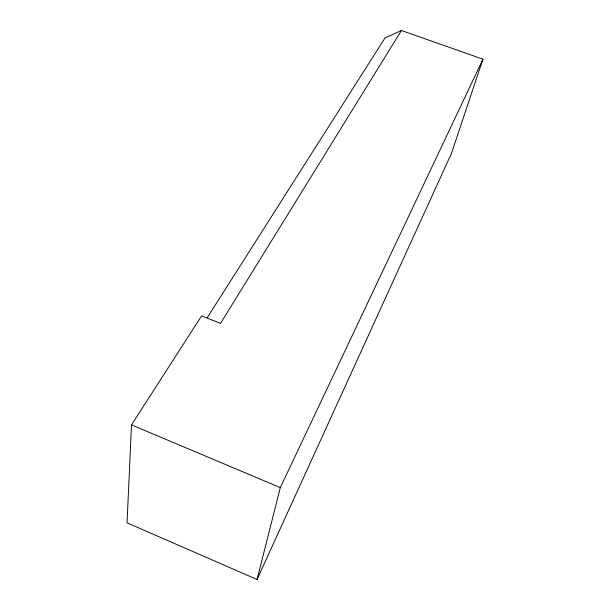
<?xml version="1.0" encoding="UTF-8"?>
<svg xmlns="http://www.w3.org/2000/svg" width="610" height="610" viewBox="0 0 610 610"><rect width="100%" height="100%" fill="white"/><g stroke="black" fill="none" stroke-linecap="round" stroke-linejoin="round"><path stroke-width="0.91" d="M401.418 30.5L220.5 323.414L201.605 315.82L131.516 424.88L127.048 522.823L257.054 579.5L451.438 153.438L482.952 59.178L401.418 30.5L385.024 37.919L207.202 317.764M257.054 579.5L280.31 487.619L482.952 59.178M131.516 424.88L280.31 487.619"/></g></svg>
